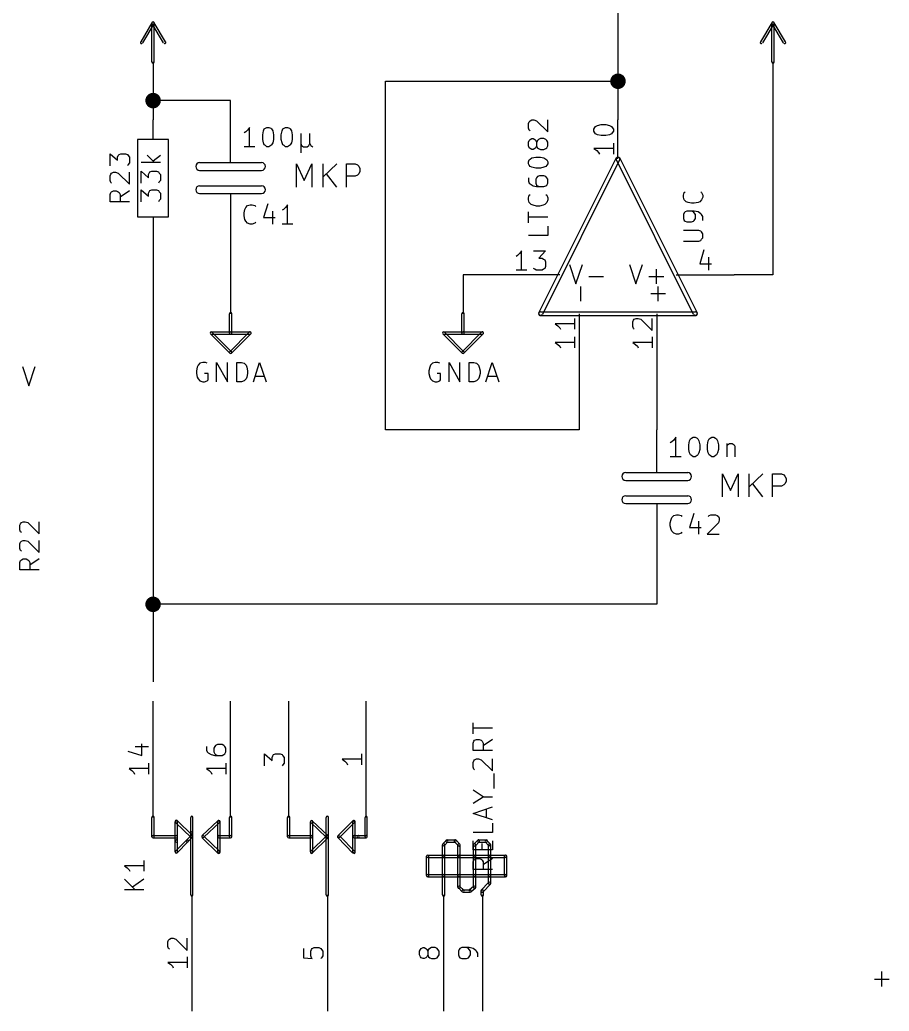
# Model space of a CAD drawing. Extents: x 10 to 329, y -200 to -10.
# Drawn here: x 90.3 to 147.3, y -134.6 to -69.6 of the extents above; entities that cross this region are included whole.
import ezdxf

# ---------------------------------------------------------------- set-up
doc = ezdxf.new("R2010")
doc.units = 0
doc.header["$MEASUREMENT"] = 0
doc.layers.add('BLACK', color=7, linetype='CONTINUOUS')
doc.layers.add('WHITE', color=7, linetype='CONTINUOUS')

msp = doc.modelspace()

# ---------------------------------------------------------------- linework, layer by layer
at = {"layer": 'Black'}
for p, q in [((129.54, -68.58), (129.54, -69.85)), ((98.9838, -69.8246), (98.2472, -71.0692)), ((99.1108, -69.9008), (98.3742, -71.1454)), ((98.9838, -72.39), (98.9838, -69.85)), ((99.7458, -71.1454), (99.0092, -69.9008)), ((99.8728, -71.0692), (99.1362, -69.8246)), ((99.1362, -72.39), (99.1362, -69.85)), ((129.54, -69.85), (129.54, -76.2)), ((139.624, -69.8246), (138.887, -71.0692)), ((139.751, -69.9008), (139.014, -71.1454)), ((139.624, -72.39), (139.624, -69.85)), ((140.386, -71.1454), (139.649, -69.9008)), ((140.513, -71.0692), (139.776, -69.8246)), ((139.776, -72.39), (139.776, -69.85)), ((99.06, -72.39), (99.06, -76.2)), ((139.7, -72.39), (139.7, -86.36)), ((114.3, -96.52), (114.3, -73.66)), ((114.3, -73.66), (129.54, -73.66)), ((104.14, -74.93), (99.06, -74.93)), ((104.14, -76.2), (104.14, -74.93)), ((99.06, -77.47), (99.06, -76.2)), ((104.14, -78.994), (104.14, -76.2)), ((105.385, -76.6826), (105.258, -76.8604)), ((105.385, -77.9526), (105.385, -76.6826)), ((106.426, -76.7334), (106.528, -76.6826)), ((106.528, -76.6826), (106.655, -76.6826)), ((106.655, -76.6826), (106.782, -76.7334)), ((107.645, -76.7334), (107.747, -76.6826)), ((107.747, -76.6826), (107.874, -76.6826)), ((107.874, -76.6826), (108.001, -76.7334)), ((123.673, -76.4286), (123.723, -76.327)), ((123.673, -76.7334), (123.673, -76.4286)), ((123.723, -76.327), (123.774, -76.2508)), ((123.774, -76.2508), (123.901, -76.2)), ((123.901, -76.2), (124.028, -76.2)), ((124.028, -76.2), (124.206, -76.2508)), ((124.206, -76.2508), (124.943, -76.9874)), ((124.943, -76.9874), (124.943, -76.2)), ((127.965, -76.8096), (128.016, -76.6826)), ((128.016, -76.6826), (128.067, -76.6318)), ((128.067, -76.6318), (128.194, -76.5556)), ((128.194, -76.5556), (128.448, -76.5048)), ((128.448, -76.5048), (128.753, -76.5048)), ((128.753, -76.5048), (128.981, -76.5556)), ((128.981, -76.5556), (129.108, -76.6318)), ((129.108, -76.6318), (129.159, -76.6826)), ((129.159, -76.6826), (129.235, -76.8096)), ((129.54, -78.74), (129.54, -76.2)), ((105.131, -76.9874), (105.029, -77.0382)), ((105.258, -76.8604), (105.131, -76.9874)), ((106.248, -77.1652), (106.299, -76.9112)), ((106.248, -77.47), (106.248, -77.1652)), ((106.299, -76.9112), (106.35, -76.7842)), ((106.35, -76.7842), (106.426, -76.7334)), ((106.782, -76.7334), (106.832, -76.7842)), ((106.832, -76.7842), (106.909, -76.9112)), ((106.909, -76.9112), (106.959, -77.1652)), ((106.959, -77.1652), (106.959, -77.47)), ((107.467, -77.1652), (107.518, -76.9112)), ((107.467, -77.47), (107.467, -77.1652)), ((107.518, -76.9112), (107.569, -76.7842)), ((107.569, -76.7842), (107.645, -76.7334)), ((108.001, -76.7334), (108.052, -76.7842)), ((108.052, -76.7842), (108.128, -76.9112)), ((108.128, -76.9112), (108.179, -77.1652)), ((108.179, -77.1652), (108.179, -77.47)), ((108.737, -77.089), (108.737, -78.359)), ((109.347, -77.7494), (109.347, -77.089)), ((123.723, -76.8604), (123.673, -76.7334)), ((123.774, -76.9112), (123.723, -76.8604)), ((127.965, -76.9366), (127.965, -76.8096)), ((128.016, -77.0382), (127.965, -76.9366)), ((128.067, -77.1144), (128.016, -77.0382)), ((128.194, -77.1652), (128.067, -77.1144)), ((128.448, -77.216), (128.194, -77.1652)), ((128.753, -77.216), (128.448, -77.216)), ((128.981, -77.1652), (128.753, -77.216)), ((129.108, -77.1144), (128.981, -77.1652)), ((129.159, -77.0382), (129.108, -77.1144)), ((129.235, -76.9366), (129.159, -77.0382)), ((129.235, -76.8096), (129.235, -76.9366)), ((100.076, -77.47), (98.044, -77.47)), ((98.044, -77.47), (98.044, -82.55)), ((100.076, -82.55), (100.076, -77.47)), ((105.74, -77.9526), (105.029, -77.9526)), ((106.299, -77.6986), (106.248, -77.47)), ((106.35, -77.8256), (106.299, -77.6986)), ((106.426, -77.8764), (106.35, -77.8256)), ((106.528, -77.9526), (106.426, -77.8764)), ((106.655, -77.9526), (106.528, -77.9526)), ((106.782, -77.8764), (106.655, -77.9526)), ((106.832, -77.8256), (106.782, -77.8764)), ((106.909, -77.6986), (106.832, -77.8256)), ((106.959, -77.47), (106.909, -77.6986)), ((107.518, -77.6986), (107.467, -77.47)), ((107.569, -77.8256), (107.518, -77.6986)), ((107.645, -77.8764), (107.569, -77.8256)), ((107.747, -77.9526), (107.645, -77.8764)), ((107.874, -77.9526), (107.747, -77.9526)), ((108.001, -77.8764), (107.874, -77.9526)), ((108.052, -77.8256), (108.001, -77.8764)), ((108.128, -77.6986), (108.052, -77.8256)), ((108.179, -77.47), (108.128, -77.6986)), ((108.737, -77.7494), (108.788, -77.8764)), ((108.788, -77.8764), (108.915, -77.9526)), ((108.915, -77.9526), (109.169, -77.9526)), ((109.169, -77.9526), (109.271, -77.8764)), ((109.271, -77.8764), (109.347, -77.7494)), ((109.347, -77.7494), (109.398, -77.8764)), ((109.398, -77.8764), (109.525, -77.9526)), ((123.673, -77.6478), (123.723, -77.5462)), ((123.673, -77.9018), (123.673, -77.6478)), ((123.723, -78.0288), (123.673, -77.9018)), ((123.723, -77.5462), (123.774, -77.47)), ((123.774, -77.47), (123.901, -77.4192)), ((123.901, -77.4192), (123.977, -77.4192)), ((123.977, -77.4192), (124.079, -77.47)), ((124.079, -77.47), (124.155, -77.5462)), ((124.155, -77.5462), (124.206, -77.6478)), ((124.206, -77.9018), (124.155, -78.0288)), ((124.257, -77.5462), (124.206, -77.6478)), ((124.206, -77.6478), (124.206, -77.9018)), ((124.206, -77.9018), (124.257, -78.0288)), ((124.333, -77.47), (124.257, -77.5462)), ((124.46, -77.4192), (124.333, -77.47)), ((124.689, -77.4192), (124.46, -77.4192)), ((124.816, -77.47), (124.689, -77.4192)), ((124.866, -77.5462), (124.816, -77.47)), ((124.943, -77.6478), (124.866, -77.5462)), ((124.866, -78.0288), (124.943, -77.9018)), ((124.943, -77.9018), (124.943, -77.6478)), ((129.235, -77.724), (129.235, -78.4352)), ((98.679, -78.5114), (99.1616, -78.994)), ((99.06, -78.867), (99.5426, -78.5114)), ((123.774, -78.0796), (123.723, -78.0288)), ((123.901, -78.1304), (123.774, -78.0796)), ((123.977, -78.1304), (123.901, -78.1304)), ((124.079, -78.0796), (123.977, -78.1304)), ((124.155, -78.0288), (124.079, -78.0796)), ((124.257, -78.0288), (124.333, -78.0796)), ((124.333, -78.0796), (124.46, -78.1304)), ((124.46, -78.1304), (124.689, -78.1304)), ((124.689, -78.1304), (124.816, -78.0796)), ((124.816, -78.0796), (124.866, -78.0288)), ((129.235, -78.0796), (127.965, -78.0796)), ((127.965, -78.0796), (128.143, -78.2066)), ((128.143, -78.2066), (128.27, -78.3336)), ((128.27, -78.3336), (128.321, -78.4352)), ((99.5426, -78.994), (98.2726, -78.994)), ((102.108, -78.994), (106.172, -78.994)), ((108.458, -80.5942), (108.458, -79.0702)), ((108.458, -79.0702), (108.966, -80.1624)), ((108.966, -80.1624), (109.474, -79.0702)), ((109.474, -79.0702), (109.474, -80.5942)), ((110.211, -80.5942), (110.211, -79.0702)), ((111.1, -79.0702), (110.211, -79.9338)), ((111.735, -80.5942), (111.735, -79.0702)), ((111.735, -79.0702), (112.319, -79.0702)), ((112.319, -79.0702), (112.471, -79.1464)), ((112.471, -79.1464), (112.547, -79.2226)), ((112.547, -79.2226), (112.624, -79.375)), ((123.673, -78.9432), (123.723, -78.8162)), ((123.673, -79.0702), (123.673, -78.9432)), ((123.723, -79.1718), (123.673, -79.0702)), ((123.723, -78.8162), (123.774, -78.7654)), ((123.774, -79.248), (123.723, -79.1718)), ((123.774, -78.7654), (123.901, -78.6892)), ((123.901, -79.2988), (123.774, -79.248)), ((123.901, -78.6892), (124.155, -78.6384)), ((124.155, -78.6384), (124.46, -78.6384)), ((129.413, -78.6892), (124.358, -88.8238)), ((124.46, -78.6384), (124.689, -78.6892)), ((129.642, -78.8162), (124.587, -88.9508)), ((124.689, -78.6892), (124.816, -78.7654)), ((124.816, -79.248), (124.689, -79.2988)), ((124.816, -78.7654), (124.866, -78.8162)), ((124.866, -79.1718), (124.816, -79.248)), ((124.866, -78.8162), (124.943, -78.9432)), ((124.943, -79.0702), (124.866, -79.1718)), ((124.943, -78.9432), (124.943, -79.0702)), ((134.493, -88.9508), (129.438, -78.8162)), ((134.722, -88.8238), (129.667, -78.6892)), ((98.2726, -80.3402), (98.2726, -79.5528)), ((98.2726, -79.5528), (98.7552, -79.9846)), ((98.7552, -79.7814), (98.806, -79.6798)), ((98.7552, -79.9846), (98.7552, -79.7814)), ((98.806, -79.6798), (98.8568, -79.6036)), ((98.8568, -79.6036), (98.9838, -79.5528)), ((98.9838, -79.5528), (99.2886, -79.5528)), ((99.2886, -79.5528), (99.4156, -79.6036)), ((99.4156, -79.6036), (99.4664, -79.6798)), ((99.4664, -79.6798), (99.5426, -79.7814)), ((99.5426, -79.7814), (99.5426, -80.1624)), ((102.108, -79.502), (106.172, -79.502)), ((111.1, -80.5942), (110.439, -79.7306)), ((112.319, -79.883), (111.735, -79.883)), ((112.471, -79.8068), (112.319, -79.883)), ((112.547, -79.7306), (112.471, -79.8068)), ((112.624, -79.5782), (112.547, -79.7306)), ((112.624, -79.375), (112.624, -79.5782)), ((124.155, -79.3496), (123.901, -79.2988)), ((124.46, -79.3496), (124.155, -79.3496)), ((124.257, -79.9084), (124.206, -79.9846)), ((124.384, -79.8576), (124.257, -79.9084)), ((124.689, -79.8576), (124.384, -79.8576)), ((124.689, -79.2988), (124.46, -79.3496)), ((124.816, -79.9084), (124.689, -79.8576)), ((124.866, -79.9846), (124.816, -79.9084)), ((99.4664, -80.264), (99.4156, -80.3402)), ((99.5426, -80.1624), (99.4664, -80.264)), ((102.108, -80.518), (106.172, -80.518)), ((123.673, -79.9846), (123.673, -80.2132)), ((123.673, -80.2132), (123.723, -80.3402)), ((123.723, -80.3402), (123.774, -80.391)), ((123.774, -80.391), (123.977, -80.518)), ((123.977, -80.518), (124.206, -80.5688)), ((124.206, -79.9846), (124.155, -80.0862)), ((124.155, -80.0862), (124.155, -80.3402)), ((124.155, -80.3402), (124.206, -80.4672)), ((124.206, -80.4672), (124.257, -80.518)), ((124.206, -80.5688), (124.689, -80.5688)), ((124.257, -80.518), (124.384, -80.5688)), ((124.689, -80.5688), (124.816, -80.518)), ((124.816, -80.518), (124.866, -80.4672)), ((124.943, -80.0862), (124.866, -79.9846)), ((124.866, -80.4672), (124.943, -80.3402)), ((124.943, -80.3402), (124.943, -80.0862)), ((98.2726, -81.5594), (98.2726, -80.772)), ((98.2726, -80.772), (98.7552, -81.2038)), ((98.7552, -81.0006), (98.806, -80.899)), ((98.7552, -81.2038), (98.7552, -81.0006)), ((98.806, -80.899), (98.8568, -80.8228)), ((98.8568, -80.8228), (98.9838, -80.772)), ((98.9838, -80.772), (99.2886, -80.772)), ((99.2886, -80.772), (99.4156, -80.8228)), ((99.4156, -80.8228), (99.4664, -80.899)), ((99.4664, -80.899), (99.5426, -81.0006)), ((99.5426, -81.0006), (99.5426, -81.3816)), ((102.108, -81.026), (106.172, -81.026)), ((104.14, -81.026), (104.14, -83.82)), ((123.673, -81.3054), (123.723, -81.1276)), ((123.723, -81.1276), (123.774, -81.0768)), ((124.816, -81.0768), (124.866, -81.1276)), ((124.866, -81.1276), (124.943, -81.3054)), ((99.4664, -81.4832), (99.4156, -81.5594)), ((99.5426, -81.3816), (99.4664, -81.4832)), ((123.673, -81.4324), (123.673, -81.3054)), ((123.723, -81.6102), (123.673, -81.4324)), ((123.85, -81.7372), (123.723, -81.6102)), ((123.977, -81.788), (123.85, -81.7372)), ((124.206, -81.8388), (123.977, -81.788)), ((124.384, -81.8388), (124.206, -81.8388)), ((124.638, -81.788), (124.384, -81.8388)), ((124.739, -81.7372), (124.638, -81.788)), ((124.866, -81.6102), (124.739, -81.7372)), ((124.943, -81.4324), (124.866, -81.6102)), ((124.943, -81.3054), (124.943, -81.4324)), ((123.673, -82.931), (123.673, -82.2198)), ((98.044, -82.55), (100.076, -82.55)), ((99.06, -82.55), (99.06, -83.82)), ((124.943, -82.5754), (123.673, -82.5754)), ((124.943, -83.1596), (124.943, -83.7692)), ((99.06, -83.82), (99.06, -113.03)), ((104.14, -83.82), (104.14, -88.9)), ((124.943, -83.7692), (123.673, -83.7692)), ((122.961, -85.09), (122.86, -85.1408)), ((123.088, -84.963), (122.961, -85.09)), ((123.215, -84.7852), (123.088, -84.963)), ((123.215, -86.0552), (123.215, -84.7852)), ((124.003, -84.7852), (124.79, -84.7852)), ((124.79, -84.7852), (124.358, -85.2678)), ((135.179, -84.709), (134.899, -85.6234)), ((124.358, -85.2678), (124.562, -85.2678)), ((124.562, -85.2678), (124.663, -85.3186)), ((124.663, -85.3186), (124.739, -85.3694)), ((124.739, -85.3694), (124.79, -85.4964)), ((124.79, -85.4964), (124.79, -85.8012)), ((134.899, -85.6234), (135.661, -85.6234)), ((135.484, -85.1916), (135.484, -86.0552)), ((121.92, -86.36), (119.38, -86.36)), ((119.38, -86.36), (119.38, -88.9)), ((125.73, -86.36), (121.92, -86.36)), ((123.571, -86.0552), (122.86, -86.0552)), ((124.079, -85.979), (124.003, -85.9282)), ((124.181, -86.0552), (124.079, -85.979)), ((124.562, -86.0552), (124.181, -86.0552)), ((124.663, -85.979), (124.562, -86.0552)), ((124.739, -85.9282), (124.663, -85.979)), ((124.79, -85.8012), (124.739, -85.9282)), ((133.35, -86.36), (137.16, -86.36)), ((139.7, -86.36), (137.16, -86.36)), ((104.064, -90.17), (104.064, -88.9)), ((104.216, -90.17), (104.216, -88.9)), ((119.304, -90.17), (119.304, -88.9)), ((119.456, -90.17), (119.456, -88.9)), ((124.46, -88.773), (134.62, -88.773)), ((124.46, -89.027), (134.62, -89.027)), ((127, -88.9), (127, -91.44)), ((132.08, -88.9), (132.08, -91.44)), ((126.695, -89.5604), (125.425, -89.5604)), ((125.425, -89.5604), (125.603, -89.6874)), ((126.695, -89.2048), (126.695, -89.916)), ((130.505, -89.4334), (130.556, -89.3318)), ((130.505, -89.7382), (130.505, -89.4334)), ((130.556, -89.3318), (130.607, -89.2556)), ((130.607, -89.2556), (130.734, -89.2048)), ((130.734, -89.2048), (130.861, -89.2048)), ((130.861, -89.2048), (131.039, -89.2556)), ((131.039, -89.2556), (131.775, -89.9922)), ((131.775, -89.9922), (131.775, -89.2048)), ((102.819, -90.2208), (104.089, -91.4908)), ((102.87, -90.0938), (104.14, -90.0938)), ((102.87, -90.2462), (104.14, -90.2462)), ((102.921, -90.1192), (104.191, -91.3892)), ((104.089, -91.3892), (105.359, -90.1192)), ((104.14, -90.0938), (105.41, -90.0938)), ((104.14, -90.2462), (105.41, -90.2462)), ((104.191, -91.4908), (105.461, -90.2208)), ((118.059, -90.2208), (119.329, -91.4908)), ((118.11, -90.0938), (119.38, -90.0938)), ((118.11, -90.2462), (119.38, -90.2462)), ((118.161, -90.1192), (119.431, -91.3892)), ((119.329, -91.3892), (120.599, -90.1192)), ((119.38, -90.0938), (120.65, -90.0938)), ((119.38, -90.2462), (120.65, -90.2462)), ((119.431, -91.4908), (120.701, -90.2208)), ((125.603, -89.6874), (125.73, -89.8144)), ((125.73, -89.8144), (125.781, -89.916)), ((130.556, -89.8652), (130.505, -89.7382)), ((130.607, -89.916), (130.556, -89.8652)), ((126.695, -90.7796), (125.425, -90.7796)), ((125.425, -90.7796), (125.603, -90.9066)), ((125.603, -90.9066), (125.73, -91.0336)), ((126.695, -90.424), (126.695, -91.1352)), ((131.775, -90.7796), (130.505, -90.7796)), ((130.505, -90.7796), (130.683, -90.9066)), ((130.683, -90.9066), (130.81, -91.0336)), ((131.775, -90.424), (131.775, -91.1352)), ((125.73, -91.0336), (125.781, -91.1352)), ((127, -91.44), (127, -96.52)), ((130.81, -91.0336), (130.861, -91.1352)), ((132.08, -91.44), (132.08, -96.52)), ((102.006, -92.2782), (101.956, -92.4052)), ((102.133, -92.1512), (102.006, -92.2782)), ((102.311, -92.1004), (102.133, -92.1512)), ((102.489, -92.1004), (102.311, -92.1004)), ((102.616, -92.1512), (102.489, -92.1004)), ((103.226, -93.3704), (103.226, -92.1004)), ((103.226, -92.1004), (103.937, -93.3704)), ((103.937, -93.3704), (103.937, -92.1004)), ((104.546, -93.3704), (104.546, -92.1004)), ((104.546, -92.1004), (104.851, -92.1004)), ((104.851, -92.1004), (105.029, -92.1512)), ((105.029, -92.1512), (105.156, -92.2782)), ((105.156, -92.2782), (105.207, -92.4052)), ((105.639, -93.3704), (106.045, -92.1004)), ((106.045, -92.1004), (106.477, -93.3704)), ((117.246, -92.2782), (117.196, -92.4052)), ((117.373, -92.1512), (117.246, -92.2782)), ((117.551, -92.1004), (117.373, -92.1512)), ((117.729, -92.1004), (117.551, -92.1004)), ((117.856, -92.1512), (117.729, -92.1004)), ((118.466, -93.3704), (118.466, -92.1004)), ((118.466, -92.1004), (119.177, -93.3704)), ((119.177, -93.3704), (119.177, -92.1004)), ((119.786, -93.3704), (119.786, -92.1004)), ((119.786, -92.1004), (120.091, -92.1004)), ((120.091, -92.1004), (120.269, -92.1512)), ((120.269, -92.1512), (120.396, -92.2782)), ((120.396, -92.2782), (120.447, -92.4052)), ((120.879, -93.3704), (121.285, -92.1004)), ((121.285, -92.1004), (121.717, -93.3704)), ((90.5002, -92.3544), (90.9066, -93.6244)), ((90.9066, -93.6244), (91.3384, -92.3544)), ((101.956, -92.4052), (101.905, -92.6338)), ((101.905, -92.6338), (101.905, -92.8116)), ((101.905, -92.8116), (101.956, -93.0656)), ((102.667, -92.8116), (102.438, -92.8116)), ((102.667, -93.2434), (102.667, -92.8116)), ((105.207, -92.4052), (105.258, -92.6338)), ((105.258, -92.8116), (105.207, -93.0656)), ((105.258, -92.6338), (105.258, -92.8116)), ((117.196, -92.4052), (117.145, -92.6338)), ((117.145, -92.6338), (117.145, -92.8116)), ((117.145, -92.8116), (117.196, -93.0656)), ((117.907, -92.8116), (117.678, -92.8116)), ((117.907, -93.2434), (117.907, -92.8116)), ((120.447, -92.4052), (120.498, -92.6338)), ((120.498, -92.8116), (120.447, -93.0656)), ((120.498, -92.6338), (120.498, -92.8116)), ((101.956, -93.0656), (102.006, -93.1672)), ((102.006, -93.1672), (102.133, -93.2942)), ((102.133, -93.2942), (102.311, -93.3704)), ((102.311, -93.3704), (102.438, -93.3704)), ((102.438, -93.3704), (102.616, -93.2942)), ((102.616, -93.2942), (102.667, -93.2434)), ((104.851, -93.3704), (104.546, -93.3704)), ((105.029, -93.2942), (104.851, -93.3704)), ((105.156, -93.1672), (105.029, -93.2942)), ((105.207, -93.0656), (105.156, -93.1672)), ((105.766, -92.9894), (106.35, -92.9894)), ((117.196, -93.0656), (117.246, -93.1672)), ((117.246, -93.1672), (117.373, -93.2942)), ((117.373, -93.2942), (117.551, -93.3704)), ((117.551, -93.3704), (117.678, -93.3704)), ((117.678, -93.3704), (117.856, -93.2942)), ((117.856, -93.2942), (117.907, -93.2434)), ((120.091, -93.3704), (119.786, -93.3704)), ((120.269, -93.2942), (120.091, -93.3704)), ((120.396, -93.1672), (120.269, -93.2942)), ((120.447, -93.0656), (120.396, -93.1672)), ((121.006, -92.9894), (121.59, -92.9894)), ((127, -96.52), (114.3, -96.52)), ((132.08, -99.314), (132.08, -96.52)), ((133.071, -97.3074), (132.969, -97.3582)), ((133.198, -97.1804), (133.071, -97.3074)), ((133.325, -97.0026), (133.198, -97.1804)), ((133.325, -98.2726), (133.325, -97.0026)), ((134.188, -97.4852), (134.239, -97.2312)), ((134.239, -97.2312), (134.29, -97.1042)), ((134.29, -97.1042), (134.366, -97.0534)), ((134.366, -97.0534), (134.468, -97.0026)), ((134.468, -97.0026), (134.595, -97.0026)), ((134.595, -97.0026), (134.722, -97.0534)), ((134.722, -97.0534), (134.772, -97.1042)), ((134.772, -97.1042), (134.849, -97.2312)), ((134.849, -97.2312), (134.899, -97.4852)), ((135.407, -97.4852), (135.458, -97.2312)), ((135.458, -97.2312), (135.509, -97.1042)), ((135.509, -97.1042), (135.585, -97.0534)), ((135.585, -97.0534), (135.687, -97.0026)), ((135.687, -97.0026), (135.814, -97.0026)), ((135.814, -97.0026), (135.941, -97.0534)), ((135.941, -97.0534), (135.992, -97.1042)), ((135.992, -97.1042), (136.068, -97.2312)), ((136.068, -97.2312), (136.119, -97.4852)), ((136.677, -97.409), (136.677, -98.2726)), ((136.728, -97.4852), (136.855, -97.409)), ((136.855, -97.409), (137.033, -97.409)), ((137.033, -97.409), (137.16, -97.4852)), ((134.188, -97.79), (134.188, -97.4852)), ((134.239, -98.0186), (134.188, -97.79)), ((134.29, -98.1456), (134.239, -98.0186)), ((134.849, -98.0186), (134.772, -98.1456)), ((134.899, -97.79), (134.849, -98.0186)), ((134.899, -97.4852), (134.899, -97.79)), ((135.407, -97.79), (135.407, -97.4852)), ((135.458, -98.0186), (135.407, -97.79)), ((135.509, -98.1456), (135.458, -98.0186)), ((136.068, -98.0186), (135.992, -98.1456)), ((136.119, -97.79), (136.068, -98.0186)), ((136.119, -97.4852), (136.119, -97.79)), ((136.677, -97.536), (136.728, -97.4852)), ((137.16, -97.4852), (137.211, -97.5868)), ((137.211, -97.5868), (137.211, -98.2726)), ((133.68, -98.2726), (132.969, -98.2726)), ((134.366, -98.1964), (134.29, -98.1456)), ((134.468, -98.2726), (134.366, -98.1964)), ((134.595, -98.2726), (134.468, -98.2726)), ((134.722, -98.1964), (134.595, -98.2726)), ((134.772, -98.1456), (134.722, -98.1964)), ((135.585, -98.1964), (135.509, -98.1456)), ((135.687, -98.2726), (135.585, -98.1964)), ((135.814, -98.2726), (135.687, -98.2726)), ((135.941, -98.1964), (135.814, -98.2726)), ((135.992, -98.1456), (135.941, -98.1964)), ((130.048, -99.314), (134.112, -99.314)), ((136.398, -100.914), (136.398, -99.3902)), ((136.398, -99.3902), (136.906, -100.482)), ((136.906, -100.482), (137.414, -99.3902)), ((137.414, -99.3902), (137.414, -100.914)), ((138.151, -100.914), (138.151, -99.3902)), ((139.04, -99.3902), (138.151, -100.254)), ((139.675, -100.914), (139.675, -99.3902)), ((139.675, -99.3902), (140.259, -99.3902)), ((140.259, -99.3902), (140.411, -99.4664)), ((130.048, -99.822), (134.112, -99.822)), ((139.04, -100.914), (138.379, -100.051)), ((140.411, -99.4664), (140.487, -99.5426)), ((140.487, -100.051), (140.411, -100.127)), ((140.487, -99.5426), (140.564, -99.695)), ((140.564, -99.8982), (140.487, -100.051)), ((140.564, -99.695), (140.564, -99.8982)), ((140.259, -100.203), (139.675, -100.203)), ((140.411, -100.127), (140.259, -100.203)), ((130.048, -100.838), (134.112, -100.838)), ((130.048, -101.346), (134.112, -101.346)), ((132.08, -101.346), (132.08, -104.14)), ((132.08, -104.14), (132.08, -107.95)), ((132.08, -107.95), (99.06, -107.95)), ((99.06, -121.92), (99.06, -114.3)), ((104.14, -121.92), (104.14, -114.3)), ((107.95, -121.92), (107.95, -114.3)), ((113.03, -121.92), (113.03, -114.3)), ((120.04, -116.434), (120.04, -115.722)), ((121.31, -116.078), (120.04, -116.078)), ((120.04, -117.043), (120.091, -116.916)), ((120.091, -116.916), (120.142, -116.865)), ((120.142, -116.865), (120.269, -116.815)), ((120.269, -116.815), (120.447, -116.815)), ((120.447, -116.815), (120.574, -116.865)), ((120.574, -116.865), (120.625, -116.916)), ((120.625, -116.916), (120.701, -117.043)), ((121.31, -116.815), (120.701, -117.221)), ((97.409, -117.577), (98.3234, -117.856)), ((97.8916, -117.272), (98.7552, -117.272)), ((98.3234, -117.856), (98.3234, -117.094)), ((102.565, -117.272), (102.565, -117.5)), ((102.565, -117.5), (102.616, -117.627)), ((103.099, -117.272), (103.048, -117.373)), ((103.048, -117.373), (103.048, -117.627)), ((103.149, -117.196), (103.099, -117.272)), ((103.276, -117.145), (103.149, -117.196)), ((103.581, -117.145), (103.276, -117.145)), ((103.708, -117.196), (103.581, -117.145)), ((103.759, -117.272), (103.708, -117.196)), ((103.835, -117.373), (103.759, -117.272)), ((103.835, -117.627), (103.835, -117.373)), ((120.04, -117.526), (120.04, -117.043)), ((121.31, -117.526), (120.04, -117.526)), ((120.701, -117.043), (120.701, -117.526)), ((102.616, -117.627), (102.667, -117.678)), ((102.667, -117.678), (102.87, -117.805)), ((102.87, -117.805), (103.099, -117.856)), ((103.048, -117.627), (103.099, -117.754)), ((103.099, -117.754), (103.149, -117.805)), ((103.099, -117.856), (103.581, -117.856)), ((103.149, -117.805), (103.276, -117.856)), ((103.581, -117.856), (103.708, -117.805)), ((103.708, -117.805), (103.759, -117.754)), ((103.759, -117.754), (103.835, -117.627)), ((106.375, -118.542), (106.375, -117.754)), ((106.375, -117.754), (106.858, -118.186)), ((106.858, -117.983), (106.909, -117.881)), ((106.858, -118.186), (106.858, -117.983)), ((106.909, -117.881), (106.959, -117.805)), ((106.959, -117.805), (107.086, -117.754)), ((107.086, -117.754), (107.391, -117.754)), ((107.391, -117.754), (107.518, -117.805)), ((107.518, -117.805), (107.569, -117.881)), ((107.569, -117.881), (107.645, -117.983)), ((107.645, -117.983), (107.645, -118.364)), ((112.725, -118.11), (111.455, -118.11)), ((111.455, -118.11), (111.633, -118.237)), ((111.633, -118.237), (111.76, -118.364)), ((112.725, -117.754), (112.725, -118.466)), ((120.04, -118.313), (120.091, -118.212)), ((120.091, -118.212), (120.142, -118.135)), ((120.142, -118.135), (120.269, -118.085)), ((120.269, -118.085), (120.396, -118.085)), ((120.396, -118.085), (120.574, -118.135)), ((120.574, -118.135), (121.31, -118.872)), ((121.31, -118.872), (121.31, -118.085)), ((98.7552, -118.72), (97.4852, -118.72)), ((97.4852, -118.72), (97.663, -118.847)), ((97.663, -118.847), (97.79, -118.974)), ((98.7552, -118.364), (98.7552, -119.075)), ((103.835, -118.72), (102.565, -118.72)), ((102.565, -118.72), (102.743, -118.847)), ((102.743, -118.847), (102.87, -118.974)), ((103.835, -118.364), (103.835, -119.075)), ((107.569, -118.466), (107.518, -118.542)), ((107.645, -118.364), (107.569, -118.466)), ((111.76, -118.364), (111.811, -118.466)), ((120.04, -118.618), (120.04, -118.313)), ((120.091, -118.745), (120.04, -118.618)), ((120.142, -118.796), (120.091, -118.745)), ((97.79, -118.974), (97.8408, -119.075)), ((102.87, -118.974), (102.921, -119.075)), ((121.412, -120.015), (121.412, -119.05)), ((120.701, -120.574), (120.04, -120.142)), ((120.04, -120.98), (120.701, -120.574)), ((120.701, -120.574), (121.31, -120.574)), ((120.04, -121.666), (121.31, -121.234)), ((120.929, -121.945), (120.929, -121.361)), ((98.9838, -123.19), (98.9838, -121.92)), ((99.1362, -123.19), (99.1362, -121.92)), ((100.635, -122.123), (101.651, -123.114)), ((101.524, -122.936), (101.524, -121.92)), ((101.676, -122.936), (101.676, -121.92)), ((102.286, -123.114), (103.302, -122.149)), ((104.064, -123.19), (104.064, -121.92)), ((104.216, -123.19), (104.216, -121.92)), ((107.874, -123.19), (107.874, -121.92)), ((108.026, -123.19), (108.026, -121.92)), ((109.499, -122.149), (110.515, -123.114)), ((110.414, -123.19), (110.414, -121.92)), ((110.566, -123.19), (110.566, -121.92)), ((112.166, -122.149), (111.201, -123.114)), ((112.954, -123.19), (112.954, -121.92)), ((113.106, -123.19), (113.106, -121.92)), ((121.31, -122.072), (120.04, -121.666)), ((100.508, -123.469), (100.508, -122.199)), ((100.533, -122.25), (101.549, -123.241)), ((100.66, -123.469), (100.66, -122.199)), ((102.387, -123.215), (103.403, -122.25)), ((103.302, -124.181), (103.302, -122.199)), ((103.454, -124.181), (103.454, -122.199)), ((109.372, -124.181), (109.372, -122.199)), ((109.398, -122.25), (110.414, -123.215)), ((109.525, -124.181), (109.525, -122.199)), ((112.268, -122.25), (111.303, -123.215)), ((112.166, -124.181), (112.166, -122.199)), ((112.319, -124.181), (112.319, -122.199)), ((121.31, -122.301), (121.31, -122.911)), ((99.06, -123.114), (100.584, -123.114)), ((99.06, -123.266), (100.584, -123.266)), ((100.508, -124.181), (100.508, -123.469)), ((101.244, -123.419), (100.533, -124.13)), ((100.66, -124.181), (100.66, -123.469)), ((101.244, -123.419), (101.549, -123.114)), ((101.346, -123.52), (101.651, -123.215)), ((101.524, -123.19), (101.524, -122.936)), ((101.524, -127), (101.524, -123.19)), ((101.676, -123.19), (101.676, -122.936)), ((101.676, -127), (101.676, -123.19)), ((103.302, -124.257), (102.286, -123.266)), ((103.403, -124.13), (102.387, -123.139)), ((103.378, -123.114), (104.14, -123.114)), ((103.378, -123.266), (104.14, -123.266)), ((107.95, -123.114), (109.423, -123.114)), ((107.95, -123.266), (109.423, -123.266)), ((110.414, -123.139), (109.398, -124.13)), ((110.515, -123.266), (109.499, -124.257)), ((110.414, -127), (110.414, -123.19)), ((110.566, -127), (110.566, -123.19)), ((111.176, -123.241), (112.166, -124.257)), ((111.303, -123.139), (112.293, -124.155)), ((112.243, -123.114), (112.497, -123.114)), ((112.243, -123.266), (112.497, -123.266)), ((112.522, -123.114), (113.03, -123.114)), ((112.522, -123.266), (113.03, -123.266)), ((118.059, -123.647), (118.262, -123.444)), ((118.339, -123.393), (118.847, -123.393)), ((119.177, -123.673), (118.923, -123.419)), ((121.31, -122.911), (120.04, -122.911)), ((120.04, -124.054), (120.04, -123.444)), ((120.091, -123.673), (120.345, -123.419)), ((120.396, -123.393), (120.904, -123.393)), ((121.158, -123.647), (120.955, -123.444)), ((121.31, -123.444), (121.31, -124.054)), ((101.346, -123.52), (100.635, -124.231)), ((118.034, -124.435), (118.034, -123.723)), ((118.161, -123.749), (118.364, -123.546)), ((118.186, -124.435), (118.186, -123.723)), ((118.339, -123.546), (118.847, -123.546)), ((119.075, -123.774), (118.821, -123.52)), ((119.05, -124.435), (119.05, -123.723)), ((119.202, -124.435), (119.202, -123.723)), ((121.31, -124.054), (120.04, -124.054)), ((120.066, -124.435), (120.066, -123.723)), ((120.193, -123.774), (120.447, -123.52)), ((120.218, -124.435), (120.218, -123.723)), ((120.396, -123.546), (120.904, -123.546)), ((120.625, -124.054), (120.625, -123.622)), ((121.056, -123.749), (120.853, -123.546)), ((121.056, -124.435), (121.056, -123.723)), ((121.209, -124.435), (121.209, -123.723)), ((116.992, -125.73), (116.992, -124.46)), ((117.069, -124.384), (122.149, -124.384)), ((117.069, -124.536), (122.149, -124.536)), ((117.145, -125.73), (117.145, -124.46)), ((118.034, -125.73), (118.034, -124.46)), ((118.186, -125.73), (118.186, -124.46)), ((119.05, -125.73), (119.05, -124.46)), ((119.202, -125.73), (119.202, -124.46)), ((120.04, -124.841), (120.091, -124.714)), ((120.066, -125.73), (120.066, -124.46)), ((120.091, -124.714), (120.142, -124.663)), ((120.142, -124.663), (120.269, -124.612)), ((120.218, -125.73), (120.218, -124.46)), ((120.269, -124.612), (120.447, -124.612)), ((120.447, -124.612), (120.574, -124.663)), ((120.574, -124.663), (120.625, -124.714)), ((120.625, -124.714), (120.701, -124.841)), ((121.31, -124.612), (120.701, -125.019)), ((121.056, -125.73), (121.056, -124.46)), ((121.209, -125.73), (121.209, -124.46)), ((122.098, -125.73), (122.098, -124.46)), ((122.25, -125.73), (122.25, -124.46)), ((120.04, -125.324), (120.04, -124.841)), ((121.31, -125.324), (120.04, -125.324)), ((120.701, -124.841), (120.701, -125.324)), ((117.069, -125.654), (122.149, -125.654)), ((117.069, -125.806), (122.149, -125.806)), ((118.034, -127), (118.034, -125.73)), ((118.186, -127), (118.186, -125.73)), ((119.05, -126.492), (119.05, -125.73)), ((119.202, -126.492), (119.202, -125.73)), ((120.066, -126.492), (120.066, -125.73)), ((120.218, -126.492), (120.218, -125.73)), ((121.056, -126.238), (121.056, -125.73)), ((121.209, -126.238), (121.209, -125.73)), ((119.075, -126.543), (119.329, -126.797)), ((119.177, -126.441), (119.431, -126.695)), ((119.38, -126.67), (119.837, -126.67)), ((120.066, -126.441), (119.812, -126.67)), ((120.167, -126.568), (119.913, -126.797)), ((120.574, -126.695), (121.056, -126.187)), ((120.701, -126.797), (121.183, -126.289)), ((101.6, -127), (101.6, -134.62)), ((110.49, -127), (110.49, -134.62)), ((118.11, -127), (118.11, -134.62)), ((119.38, -126.822), (119.837, -126.822)), ((120.574, -127), (120.574, -126.746)), ((120.65, -127), (120.65, -134.62)), ((120.726, -127), (120.726, -126.746)), ((100.076, -129.972), (100.127, -129.896)), ((100.127, -129.896), (100.254, -129.845)), ((100.254, -129.845), (100.381, -129.845)), ((100.381, -129.845), (100.559, -129.896)), ((100.559, -129.896), (101.295, -130.632)), ((101.295, -130.632), (101.295, -129.845)), ((100.025, -130.073), (100.076, -129.972)), ((100.025, -130.378), (100.025, -130.073)), ((100.076, -130.505), (100.025, -130.378)), ((100.127, -130.556), (100.076, -130.505)), ((108.915, -130.505), (108.915, -131.115)), ((109.398, -130.683), (109.449, -130.581)), ((109.449, -130.581), (109.499, -130.505)), ((109.499, -130.505), (109.626, -130.454)), ((109.626, -130.454), (109.931, -130.454)), ((109.931, -130.454), (110.058, -130.505)), ((110.058, -130.505), (110.109, -130.581)), ((110.109, -130.581), (110.185, -130.683)), ((116.535, -130.683), (116.586, -130.581)), ((116.586, -130.581), (116.637, -130.505)), ((116.637, -130.505), (116.764, -130.454)), ((116.764, -130.454), (116.84, -130.454)), ((116.84, -130.454), (116.942, -130.505)), ((116.942, -130.505), (117.018, -130.581)), ((117.018, -130.581), (117.069, -130.683)), ((117.119, -130.581), (117.069, -130.683)), ((117.196, -130.505), (117.119, -130.581)), ((117.323, -130.454), (117.196, -130.505)), ((117.551, -130.454), (117.323, -130.454)), ((117.678, -130.505), (117.551, -130.454)), ((117.729, -130.581), (117.678, -130.505)), ((117.805, -130.683), (117.729, -130.581)), ((119.126, -130.581), (119.075, -130.683)), ((119.177, -130.505), (119.126, -130.581)), ((119.304, -130.454), (119.177, -130.505)), ((119.786, -130.454), (119.304, -130.454)), ((119.736, -130.505), (119.609, -130.454)), ((119.786, -130.581), (119.736, -130.505)), ((120.04, -130.505), (119.786, -130.454)), ((119.863, -130.683), (119.786, -130.581)), ((120.218, -130.632), (120.04, -130.505)), ((101.295, -131.064), (101.295, -131.775)), ((108.915, -131.115), (109.499, -131.166)), ((109.398, -130.988), (109.398, -130.683)), ((109.449, -131.115), (109.398, -130.988)), ((109.499, -131.166), (109.449, -131.115)), ((110.109, -131.115), (110.058, -131.166)), ((110.185, -130.988), (110.109, -131.115)), ((110.185, -130.683), (110.185, -130.988)), ((116.535, -130.937), (116.535, -130.683)), ((116.586, -131.064), (116.535, -130.937)), ((116.637, -131.115), (116.586, -131.064)), ((116.764, -131.166), (116.637, -131.115)), ((116.84, -131.166), (116.764, -131.166)), ((116.942, -131.115), (116.84, -131.166)), ((117.018, -131.064), (116.942, -131.115)), ((117.069, -130.937), (117.018, -131.064)), ((117.069, -130.683), (117.069, -130.937)), ((117.069, -130.937), (117.119, -131.064)), ((117.119, -131.064), (117.196, -131.115)), ((117.196, -131.115), (117.323, -131.166)), ((117.323, -131.166), (117.551, -131.166)), ((117.551, -131.166), (117.678, -131.115)), ((117.678, -131.115), (117.729, -131.064)), ((117.729, -131.064), (117.805, -130.937)), ((117.805, -130.937), (117.805, -130.683)), ((119.075, -130.683), (119.075, -130.937)), ((119.075, -130.937), (119.126, -131.064)), ((119.126, -131.064), (119.177, -131.115)), ((119.177, -131.115), (119.304, -131.166)), ((119.304, -131.166), (119.609, -131.166)), ((119.609, -131.166), (119.736, -131.115)), ((119.736, -131.115), (119.786, -131.064)), ((119.786, -131.064), (119.863, -130.937)), ((119.863, -130.937), (119.863, -130.683)), ((120.269, -130.683), (120.218, -130.632)), ((120.345, -130.81), (120.269, -130.683)), ((120.345, -131.064), (120.345, -130.81)), ((101.295, -131.42), (100.025, -131.42)), ((100.025, -131.42), (100.203, -131.547)), ((100.203, -131.547), (100.33, -131.674)), ((100.33, -131.674), (100.381, -131.775)), ((146.355, -132.512), (147.32, -132.512)), ((146.837, -132.994), (146.837, -132.029))]:
    msp.add_line(p, q, dxfattribs=at)
at = {"layer": 'Black', "const_width": 0.508}
for points in [[(129.286, -73.66, 1), (129.794, -73.66, 1)], [(98.806, -74.93, 1), (99.314, -74.93, 1)], [(98.806, -107.95, 1), (99.314, -107.95, 1)]]:
    msp.add_lwpolyline(points, format="xyb", close=True, dxfattribs=at)
at = {"layer": 'Black'}
for centre, radius, start, end in [((99.06, -69.85), 0.0762, 390.964, 570.964), ((99.06, -69.85), 0.0762, 360, 540), ((99.06, -69.85), 0.0762, 329.036, 509.036), ((139.7, -69.85), 0.0762, 390.964, 570.964), ((139.7, -69.85), 0.0762, 360, 540), ((139.7, -69.85), 0.0762, 329.036, 509.036), ((98.298, -71.12), 0.0762, 509.036, 689.036), ((99.822, -71.12), 0.0762, 210.964, 390.964), ((138.938, -71.12), 0.0762, 509.036, 689.036), ((140.462, -71.12), 0.0762, 210.964, 390.964), ((99.06, -72.39), 0.0762, 180, 360), ((139.7, -72.39), 0.0762, 180, 360), ((102.108, -79.248), 0.254, 90, 270), ((106.172, -79.248), 0.254, 270, 450), ((129.54, -78.7654), 0.127, 386.565, 566.565), ((129.54, -78.7654), 0.127, 333.435, 513.435), ((102.108, -80.772), 0.254, 90, 270), ((106.172, -80.772), 0.254, 270, 450), ((104.14, -88.9), 0.0762, 360, 540), ((119.38, -88.9), 0.0762, 360, 540), ((124.46, -88.9), 0.127, 90, 270), ((124.46, -88.8746), 0.127, 513.435, 693.435), ((134.62, -88.8746), 0.127, 206.565, 386.565), ((134.62, -88.9), 0.127, 270, 450), ((102.87, -90.17), 0.0762, 90, 270), ((102.87, -90.17), 0.0762, 45, 225), ((104.14, -90.17), 0.0762, 90, 270), ((104.14, -90.17), 0.0762, 180, 360), ((104.14, -90.17), 0.0762, 270, 450), ((105.41, -90.17), 0.0762, 315, 495), ((105.41, -90.17), 0.0762, 270, 450), ((118.11, -90.17), 0.0762, 90, 270), ((118.11, -90.17), 0.0762, 45, 225), ((119.38, -90.17), 0.0762, 90, 270), ((119.38, -90.17), 0.0762, 180, 360), ((119.38, -90.17), 0.0762, 270, 450), ((120.65, -90.17), 0.0762, 315, 495), ((120.65, -90.17), 0.0762, 270, 450), ((104.14, -91.44), 0.0762, 135, 315), ((104.14, -91.44), 0.0762, 225, 405), ((119.38, -91.44), 0.0762, 135, 315), ((119.38, -91.44), 0.0762, 225, 405), ((130.048, -99.568), 0.254, 90, 270), ((134.112, -99.568), 0.254, 270, 450), ((130.048, -101.092), 0.254, 90, 270), ((134.112, -101.092), 0.254, 270, 450), ((99.06, -121.92), 0.0762, 360, 540), ((100.584, -122.174), 0.0762, 45.7252, 225.725), ((100.584, -122.199), 0.0762, 360, 540), ((101.6, -121.92), 0.0762, 360, 540), ((103.353, -122.199), 0.0762, 313.568, 493.568), ((103.378, -122.199), 0.0762, 360, 540), ((104.14, -121.92), 0.0762, 360, 540), ((107.95, -121.92), 0.0762, 360, 540), ((109.449, -122.199), 0.0762, 360, 540), ((109.449, -122.199), 0.0762, 46.4321, 226.432), ((110.49, -121.92), 0.0762, 360, 540), ((112.217, -122.199), 0.0762, 315, 495), ((112.243, -122.199), 0.0762, 360, 540), ((113.03, -121.92), 0.0762, 360, 540), ((99.06, -123.19), 0.0762, 90, 270), ((99.06, -123.19), 0.0762, 180, 360), ((100.584, -123.469), 0.0762, 360, 540), ((100.584, -123.469), 0.0762, 180, 360), ((100.584, -123.19), 0.0762, 270, 450), ((101.295, -123.469), 0.0762, 135, 315), ((101.295, -123.469), 0.0762, 315, 495), ((101.6, -122.936), 0.0762, 360, 540), ((101.6, -122.936), 0.0762, 180, 360), ((101.6, -123.19), 0.0762, 360, 540), ((101.6, -123.19), 0.0762, 180, 360), ((101.6, -123.165), 0.0762, 315, 495), ((101.6, -123.19), 0.0762, 225.725, 405.725), ((102.337, -123.165), 0.0762, 133.568, 313.568), ((102.337, -123.19), 0.0762, 405.707, 585.707), ((103.378, -123.19), 0.0762, 90, 270), ((104.14, -123.19), 0.0762, 180, 360), ((104.14, -123.19), 0.0762, 270, 450), ((107.95, -123.19), 0.0762, 90, 270), ((107.95, -123.19), 0.0762, 180, 360), ((109.423, -123.19), 0.0762, 270, 450), ((110.465, -123.19), 0.0762, 314.293, 494.293), ((110.465, -123.165), 0.0762, 226.432, 406.432), ((110.49, -123.19), 0.0762, 360, 540), ((110.49, -123.19), 0.0762, 180, 360), ((111.227, -123.19), 0.0762, 44.2748, 224.275), ((111.252, -123.165), 0.0762, 495, 675), ((112.243, -123.19), 0.0762, 90, 270), ((112.522, -123.19), 0.0762, 90, 270), ((112.497, -123.19), 0.0762, 270, 450), ((113.03, -123.19), 0.0762, 180, 360), ((113.03, -123.19), 0.0762, 270, 450), ((118.313, -123.495), 0.0762, 318.013, 498.013), ((118.339, -123.469), 0.0762, 90, 270), ((118.872, -123.469), 0.0762, 405, 585), ((118.847, -123.469), 0.0762, 270, 450), ((120.396, -123.469), 0.0762, 90, 270), ((120.396, -123.469), 0.0762, 315, 495), ((120.904, -123.495), 0.0762, 401.987, 581.987), ((120.904, -123.469), 0.0762, 270, 450), ((118.11, -123.723), 0.0762, 360, 540), ((118.11, -123.698), 0.0762, 138.013, 318.013), ((119.126, -123.723), 0.0762, 360, 540), ((119.126, -123.723), 0.0762, 225, 405), ((120.142, -123.723), 0.0762, 360, 540), ((120.142, -123.723), 0.0762, 135, 315), ((121.107, -123.698), 0.0762, 221.987, 401.987), ((121.133, -123.723), 0.0762, 360, 540), ((100.584, -124.181), 0.0762, 495, 675), ((100.584, -124.181), 0.0762, 180, 360), ((103.353, -124.206), 0.0762, 225.707, 405.707), ((103.378, -124.181), 0.0762, 180, 360), ((109.449, -124.206), 0.0762, 494.293, 674.293), ((109.449, -124.181), 0.0762, 180, 360), ((112.243, -124.181), 0.0762, 180, 360), ((112.243, -124.206), 0.0762, 224.275, 404.275), ((117.069, -124.46), 0.0762, 360, 540), ((117.069, -124.46), 0.0762, 90, 270), ((118.11, -124.46), 0.0762, 360, 540), ((118.11, -124.435), 0.0762, 180, 360), ((119.126, -124.46), 0.0762, 360, 540), ((119.126, -124.435), 0.0762, 180, 360), ((120.142, -124.46), 0.0762, 360, 540), ((120.142, -124.435), 0.0762, 180, 360), ((121.133, -124.46), 0.0762, 360, 540), ((121.133, -124.435), 0.0762, 180, 360), ((122.174, -124.46), 0.0762, 360, 540), ((122.149, -124.46), 0.0762, 270, 450), ((117.069, -125.73), 0.0762, 90, 270), ((117.069, -125.73), 0.0762, 180, 360), ((118.11, -125.73), 0.0762, 360, 540), ((118.11, -125.73), 0.0762, 180, 360), ((119.126, -125.73), 0.0762, 360, 540), ((119.126, -125.73), 0.0762, 180, 360), ((120.142, -125.73), 0.0762, 360, 540), ((120.142, -125.73), 0.0762, 180, 360), ((121.133, -125.73), 0.0762, 360, 540), ((121.133, -125.73), 0.0762, 180, 360), ((122.174, -125.73), 0.0762, 180, 360), ((122.149, -125.73), 0.0762, 270, 450), ((119.126, -126.492), 0.0762, 45, 225), ((119.126, -126.492), 0.0762, 180, 360), ((119.38, -126.746), 0.0762, 90, 270), ((119.38, -126.746), 0.0762, 225, 405), ((119.863, -126.746), 0.0762, 492.274, 672.274), ((119.837, -126.746), 0.0762, 270, 450), ((120.117, -126.492), 0.0762, 312.274, 492.274), ((120.142, -126.492), 0.0762, 180, 360), ((120.625, -126.746), 0.0762, 136.469, 316.469), ((120.65, -126.746), 0.0762, 360, 540), ((121.133, -126.238), 0.0762, 180, 360), ((121.133, -126.238), 0.0762, 316.469, 496.469), ((101.6, -127), 0.0762, 180, 360), ((110.49, -127), 0.0762, 180, 360), ((118.11, -127), 0.0762, 180, 360), ((120.65, -127), 0.0762, 180, 360)]:
    msp.add_arc(centre, radius, start, end, dxfattribs=at)
at = {"layer": 'White'}
for p, q in [((96.2406, -79.1972), (96.2406, -78.4098)), ((96.2406, -78.4098), (96.7232, -78.8416)), ((96.7232, -78.6384), (96.774, -78.5368)), ((96.774, -78.5368), (96.8248, -78.4606)), ((96.8248, -78.4606), (96.9518, -78.4098)), ((96.9518, -78.4098), (97.2566, -78.4098)), ((97.2566, -78.4098), (97.3836, -78.4606)), ((97.3836, -78.4606), (97.4344, -78.5368)), ((97.4344, -78.5368), (97.5106, -78.6384)), ((96.7232, -78.8416), (96.7232, -78.6384)), ((97.4344, -79.121), (97.3836, -79.1972)), ((97.5106, -79.0194), (97.4344, -79.121)), ((97.5106, -78.6384), (97.5106, -79.0194)), ((96.2406, -79.8576), (96.2914, -79.756)), ((96.2406, -80.1624), (96.2406, -79.8576)), ((96.2914, -79.756), (96.3422, -79.6798)), ((96.3422, -79.6798), (96.4692, -79.629)), ((96.4692, -79.629), (96.5962, -79.629)), ((96.5962, -79.629), (96.774, -79.6798)), ((96.774, -79.6798), (97.5106, -80.4164)), ((97.5106, -80.4164), (97.5106, -79.629)), ((96.2914, -80.2894), (96.2406, -80.1624)), ((96.3422, -80.3402), (96.2914, -80.2894)), ((96.2406, -81.0768), (96.2914, -80.9498)), ((96.2406, -81.5594), (96.2406, -81.0768)), ((96.2914, -80.9498), (96.3422, -80.899)), ((96.3422, -80.899), (96.4692, -80.8482)), ((96.4692, -80.8482), (96.647, -80.8482)), ((96.647, -80.8482), (96.774, -80.899)), ((96.774, -80.899), (96.8248, -80.9498)), ((96.8248, -80.9498), (96.901, -81.0768)), ((97.5106, -80.8482), (96.901, -81.2546)), ((96.901, -81.0768), (96.901, -81.5594)), ((133.833, -81.1276), (133.883, -80.9498)), ((133.833, -81.2546), (133.833, -81.1276)), ((133.883, -80.9498), (133.934, -80.899)), ((134.976, -80.899), (135.026, -80.9498)), ((135.026, -80.9498), (135.103, -81.1276)), ((135.103, -81.1276), (135.103, -81.2546)), ((97.5106, -81.5594), (96.2406, -81.5594)), ((105.131, -81.9404), (105.258, -81.8134)), ((105.258, -81.8134), (105.435, -81.7626)), ((105.435, -81.7626), (105.562, -81.7626)), ((105.562, -81.7626), (105.74, -81.8134)), ((105.74, -81.8134), (105.791, -81.8642)), ((106.578, -81.6864), (106.299, -82.6008)), ((107.874, -81.7626), (107.747, -81.9404)), ((107.874, -83.0326), (107.874, -81.7626)), ((133.883, -81.4324), (133.833, -81.2546)), ((134.01, -81.5594), (133.883, -81.4324)), ((134.137, -81.6102), (134.01, -81.5594)), ((134.366, -81.661), (134.137, -81.6102)), ((134.544, -81.661), (134.366, -81.661)), ((134.798, -81.6102), (134.544, -81.661)), ((134.899, -81.5594), (134.798, -81.6102)), ((135.026, -81.4324), (134.899, -81.5594)), ((135.103, -81.2546), (135.026, -81.4324)), ((105.029, -82.296), (105.08, -82.0674)), ((105.029, -82.4738), (105.029, -82.296)), ((105.08, -82.7278), (105.029, -82.4738)), ((105.08, -82.0674), (105.131, -81.9404)), ((106.883, -82.169), (106.883, -83.0326)), ((107.62, -82.0674), (107.518, -82.1182)), ((107.747, -81.9404), (107.62, -82.0674)), ((133.883, -82.296), (133.833, -82.3976)), ((133.833, -82.3976), (133.833, -82.6516)), ((133.934, -82.2198), (133.883, -82.296)), ((134.061, -82.169), (133.934, -82.2198)), ((134.544, -82.169), (134.061, -82.169)), ((134.493, -82.2198), (134.366, -82.169)), ((134.544, -82.296), (134.493, -82.2198)), ((134.798, -82.2198), (134.544, -82.169)), ((134.62, -82.3976), (134.544, -82.296)), ((134.62, -82.6516), (134.62, -82.3976)), ((134.976, -82.3468), (134.798, -82.2198)), ((135.026, -82.3976), (134.976, -82.3468)), ((135.103, -82.5246), (135.026, -82.3976)), ((135.103, -82.7786), (135.103, -82.5246)), ((105.131, -82.8294), (105.08, -82.7278)), ((105.258, -82.9564), (105.131, -82.8294)), ((105.435, -83.0326), (105.258, -82.9564)), ((105.562, -83.0326), (105.435, -83.0326)), ((105.74, -82.9564), (105.562, -83.0326)), ((105.791, -82.9056), (105.74, -82.9564)), ((106.299, -82.6008), (107.061, -82.6008)), ((108.229, -83.0326), (107.518, -83.0326)), ((133.833, -82.6516), (133.883, -82.7786)), ((133.883, -82.7786), (133.934, -82.8294)), ((133.934, -82.8294), (134.061, -82.8802)), ((134.061, -82.8802), (134.366, -82.8802)), ((134.366, -82.8802), (134.493, -82.8294)), ((134.493, -82.8294), (134.544, -82.7786)), ((134.544, -82.7786), (134.62, -82.6516)), ((134.849, -83.439), (133.833, -83.439)), ((134.976, -83.4898), (134.849, -83.439)), ((135.026, -83.5406), (134.976, -83.4898)), ((135.103, -83.6676), (135.026, -83.5406)), ((135.103, -83.9216), (135.103, -83.6676)), ((133.833, -84.1502), (134.849, -84.1502)), ((134.849, -84.1502), (134.976, -84.0994)), ((134.976, -84.0994), (135.026, -84.0232)), ((135.026, -84.0232), (135.103, -83.9216)), ((126.365, -85.6742), (126.771, -86.9442)), ((126.771, -86.9442), (127.203, -85.6742)), ((130.302, -85.6742), (130.708, -86.9442)), ((130.708, -86.9442), (131.14, -85.6742)), ((132.055, -86.9442), (132.055, -85.979)), ((127.635, -86.4616), (128.6, -86.4616)), ((131.572, -86.4616), (132.537, -86.4616)), ((127.102, -88.0872), (127.102, -87.122)), ((132.664, -87.6046), (131.699, -87.6046)), ((132.182, -88.0872), (132.182, -87.122)), ((134.518, -102.006), (134.239, -102.921)), ((90.3224, -102.768), (90.3732, -102.667)), ((90.3732, -102.667), (90.424, -102.591)), ((90.424, -102.591), (90.551, -102.54)), ((90.551, -102.54), (90.678, -102.54)), ((90.678, -102.54), (90.8558, -102.591)), ((90.8558, -102.591), (91.5924, -103.327)), ((91.5924, -103.327), (91.5924, -102.54)), ((132.969, -102.616), (133.02, -102.387)), ((132.969, -102.794), (132.969, -102.616)), ((133.02, -102.387), (133.071, -102.26)), ((133.071, -102.26), (133.198, -102.133)), ((133.198, -102.133), (133.375, -102.083)), ((133.375, -102.083), (133.502, -102.083)), ((133.502, -102.083), (133.68, -102.133)), ((133.68, -102.133), (133.731, -102.184)), ((134.823, -102.489), (134.823, -103.353)), ((136.119, -102.616), (135.382, -103.353)), ((135.458, -102.184), (135.509, -102.133)), ((135.509, -102.133), (135.636, -102.083)), ((135.636, -102.083), (135.941, -102.083)), ((135.941, -102.083), (136.042, -102.133)), ((136.042, -102.133), (136.119, -102.184)), ((136.119, -102.184), (136.169, -102.311)), ((136.169, -102.438), (136.119, -102.616)), ((136.169, -102.311), (136.169, -102.438)), ((90.3224, -103.073), (90.3224, -102.768)), ((90.3732, -103.2), (90.3224, -103.073)), ((90.424, -103.251), (90.3732, -103.2)), ((133.02, -103.048), (132.969, -102.794)), ((133.071, -103.149), (133.02, -103.048)), ((133.198, -103.276), (133.071, -103.149)), ((133.375, -103.353), (133.198, -103.276)), ((133.68, -103.276), (133.502, -103.353)), ((133.731, -103.226), (133.68, -103.276)), ((134.239, -102.921), (135.001, -102.921)), ((90.3224, -103.988), (90.3732, -103.886)), ((90.3732, -103.886), (90.424, -103.81)), ((90.424, -103.81), (90.551, -103.759)), ((90.551, -103.759), (90.678, -103.759)), ((90.678, -103.759), (90.8558, -103.81)), ((90.8558, -103.81), (91.5924, -104.546)), ((91.5924, -104.546), (91.5924, -103.759)), ((133.502, -103.353), (133.375, -103.353)), ((135.382, -103.353), (136.169, -103.353)), ((90.3224, -104.292), (90.3224, -103.988)), ((90.3732, -104.419), (90.3224, -104.292)), ((90.424, -104.47), (90.3732, -104.419)), ((90.3224, -105.207), (90.3732, -105.08)), ((90.3224, -105.689), (90.3224, -105.207)), ((90.3732, -105.08), (90.424, -105.029)), ((90.424, -105.029), (90.551, -104.978)), ((90.551, -104.978), (90.7288, -104.978)), ((90.7288, -104.978), (90.8558, -105.029)), ((90.8558, -105.029), (90.9066, -105.08)), ((90.9066, -105.08), (90.9828, -105.207)), ((91.5924, -104.978), (90.9828, -105.385)), ((90.9828, -105.207), (90.9828, -105.689)), ((91.5924, -105.689), (90.3224, -105.689)), ((98.4504, -124.739), (98.4504, -125.451)), ((98.4504, -125.095), (97.1804, -125.095)), ((97.1804, -125.095), (97.3582, -125.222)), ((97.3582, -125.222), (97.4852, -125.349)), ((97.4852, -125.349), (97.536, -125.451)), ((97.1804, -125.959), (97.8916, -126.67)), ((98.4504, -125.959), (97.7138, -126.492)), ((98.4504, -126.67), (97.1804, -126.67))]:
    msp.add_line(p, q, dxfattribs=at)

doc.saveas('drawing.dxf')
